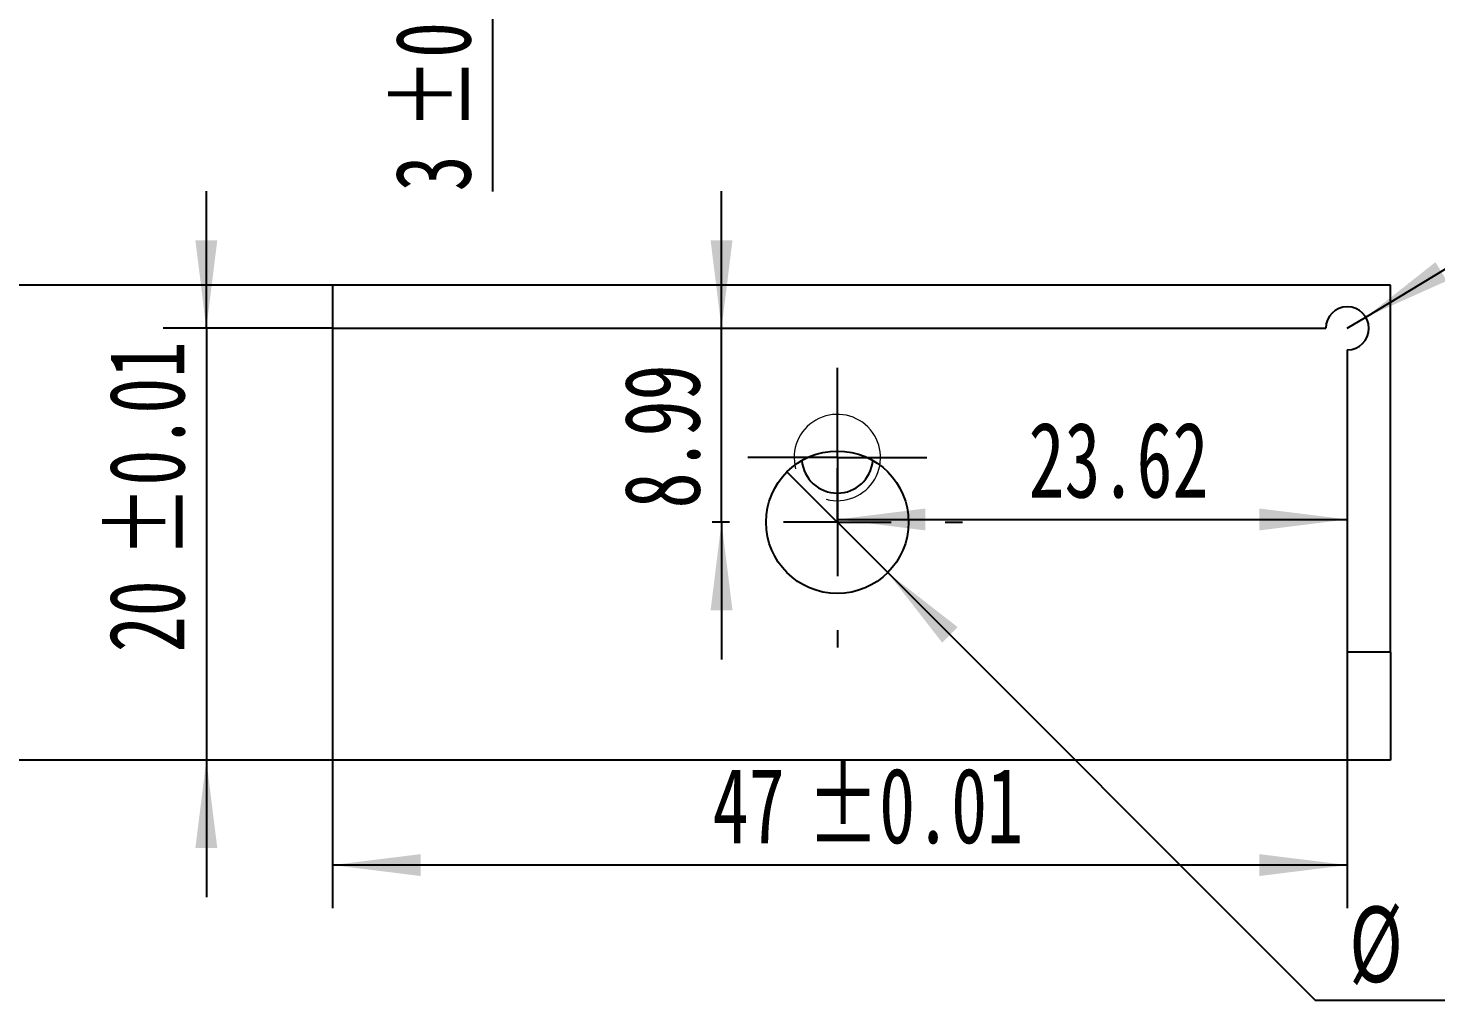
# Model space of a CAD drawing. Header units: millimetres. Extents: x 0 to 210, y 0 to 297.
# Drawn here: x 65.7 to 130.9, y 113 to 158.3 of the extents above; entities that cross this region are included whole.
import ezdxf

# ---------------------------------------------------------------- set-up
doc = ezdxf.new("R2010")
doc.units = ezdxf.units.MM
doc.layers.add('根据设置的颜色创建', color=7, linetype='Continuous', lineweight=25)
doc.styles.add('SLDTEXTSTYLE5', font='TXT', dxfattribs={"width": 0.7})
doc.dimstyles.new('SLDDIMSTYLE0', dxfattribs={"dimtxt": 3.5, "dimasz": 4.08, "dimexe": 0, "dimexo": 0.0625, "dimgap": 0.875, "dimtad": 2, "dimrnd": 1e-09, "dimzin": 12, "dimdsep": 46, "dimtxsty": 'SLDTEXTSTYLE5', "dimsah": 1, "dimcen": 0.09, "dimadec": 0, "dimazin": 3, "dimtfac": 1, "dimtofl": 0, "dimtmove": 0, "dimatfit": 3, "dimfxl": 0, "dimfrac": 2, "dimtolj": 1, "dimtzin": 12, "dimarcsym": 0})
doc.dimstyles.new('SLDDIMSTYLE1', dxfattribs={"dimtxt": 3.5, "dimasz": 4.08, "dimexe": 0, "dimexo": 0.0625, "dimgap": 0.875, "dimtad": 2, "dimrnd": 1e-09, "dimzin": 12, "dimdsep": 46, "dimtxsty": 'SLDTEXTSTYLE5', "dimsah": 1, "dimcen": 0.09, "dimadec": 0, "dimazin": 3, "dimtfac": 1, "dimtmove": 0, "dimatfit": 0, "dimfxl": 0, "dimfrac": 2, "dimtolj": 1, "dimtzin": 12, "dimarcsym": 0})
doc.dimstyles.new('SLDDIMSTYLE2', dxfattribs={"dimtxt": 3.5, "dimasz": 4.08, "dimexe": 0, "dimexo": 0.0625, "dimgap": 0.875, "dimtad": 2, "dimrnd": 1e-09, "dimzin": 12, "dimdsep": 46, "dimtxsty": 'SLDTEXTSTYLE5', "dimsah": 1, "dimcen": 0.09, "dimadec": 0, "dimazin": 3, "dimtol": 1, "dimtp": 0.01, "dimtm": 0.01, "dimtfac": 1, "dimtmove": 0, "dimatfit": 0, "dimfxl": 0, "dimfrac": 2, "dimtolj": 1, "dimarcsym": 0})
doc.dimstyles.new('SLDDIMSTYLE6', dxfattribs={"dimtxt": 3.5, "dimasz": 4.08, "dimexe": 0, "dimexo": 0.0625, "dimgap": 0.875, "dimtad": 2, "dimrnd": 1e-09, "dimzin": 12, "dimdsep": 46, "dimtxsty": 'SLDTEXTSTYLE5', "dimsah": 1, "dimcen": 0.09, "dimadec": 0, "dimazin": 3, "dimtol": 1, "dimtp": 0.01, "dimtm": 0.01, "dimtfac": 1, "dimtofl": 0, "dimtmove": 0, "dimatfit": 3, "dimfxl": 0, "dimfrac": 2, "dimtolj": 1, "dimarcsym": 0})
doc.dimstyles.new('SLDDIMSTYLE8', dxfattribs={"dimtxt": 3.5, "dimasz": 4.08, "dimexe": 0, "dimexo": 0.0625, "dimgap": 0.875, "dimtad": 0, "dimtih": 1, "dimtoh": 1, "dimrnd": 1e-09, "dimzin": 12, "dimdsep": 46, "dimtxsty": 'SLDTEXTSTYLE5', "dimsah": 1, "dimcen": 0, "dimadec": 0, "dimazin": 3, "dimtfac": 1, "dimtofl": 0, "dimtmove": 0, "dimatfit": 3, "dimfxl": 0, "dimfrac": 2, "dimtolj": 1, "dimtzin": 12, "dimarcsym": 0})
doc.dimstyles.new('SLDDIMSTYLE9', dxfattribs={"dimtxt": 3.5, "dimasz": 4.08, "dimexe": 0, "dimexo": 0.0625, "dimgap": 0.875, "dimtad": 0, "dimtih": 1, "dimtoh": 1, "dimrnd": 1e-09, "dimzin": 4, "dimdsep": 46, "dimtxsty": 'SLDTEXTSTYLE5', "dimblk1": 'NONE', "dimsah": 1, "dimcen": 0, "dimadec": 0, "dimazin": 1, "dimtfac": 1, "dimtmove": 0, "dimatfit": 3, "dimldrblk": 'NONE', "dimfxl": 0, "dimfrac": 2, "dimtolj": 1, "dimtzin": 12, "dimarcsym": 0})

# ---------------------------------------------------------------- blocks, each defined once
blk = doc.blocks.new('_D_5')
at = {"layer": '根据设置的颜色创建'}
for p, q in [((87.191, 166.327), (87.191, 172.677)), ((91.733, 166.327), (85.191, 166.327)), ((87.191, 166.327), (87.191, 163.327)), ((87.191, 163.327), (87.191, 150.767))]:
    blk.add_line(p, q, dxfattribs=at)
for points in [[(87.191, 166.327), (87.699, 170.407), (86.683, 170.407)], [(87.191, 163.327), (86.683, 159.247), (87.699, 159.247)]]:
    blk.add_solid(points, dxfattribs=at)
at = {"layer": '根据设置的颜色创建', "char_height": 3.5, "attachment_point": 1, "rotation": 90, "style": 'SLDTEXTSTYLE5'}
for s, insert in [('±0.01', (82.679, 153.616)), ('3', (82.679, 150.767))]:
    blk.add_mtext(s, dxfattribs=dict(at, insert=insert))
blk = doc.blocks.new('SW_SYMBOL_HOLE_DEPTH')
at = {"layer": '根据设置的颜色创建', "color": 0}
for p, q in [((0, 875), (800, 875)), ((400, 875), (400, 75)), ((100, 555), (400, 75)), ((700, 555), (400, 75))]:
    blk.add_line(p, q, dxfattribs=at)
blk = doc.blocks.new('_D_17')
at = {"layer": '根据设置的颜色创建'}
for p, q in [((100.83, 137.772), (105.496, 133.104)), ((105.496, 133.104), (125.289, 113.301)), ((125.289, 113.301), (145.617, 113.301))]:
    blk.add_line(p, q, dxfattribs=at)
blk.add_solid([(105.496, 133.104), (108.021, 129.859), (108.739, 130.577)], dxfattribs=at)
at = {"layer": '根据设置的颜色创建', "xscale": 0.004511737089201878, "yscale": 0.004511737089201878, "zscale": 0.004511737089201878}
blk.add_blockref('SW_SYMBOL_HOLE_DEPTH', (140.183, 113.638), dxfattribs=at)
at = {"layer": '根据设置的颜色创建', "char_height": 3.5, "attachment_point": 1, "style": 'SLDTEXTSTYLE5'}
for s, insert in [('%%c', (126.876, 117.643)), ('6.60', (132.303, 117.629)), ('3', (144.081, 117.629))]:
    blk.add_mtext(s, dxfattribs=dict(at, insert=insert))
blk = doc.blocks.new('_None')
blk = doc.blocks.new('_D_18')
at = {"layer": '根据设置的颜色创建'}
for p, q in [((127.64, 144.941), (140.992, 153.026)), ((140.992, 153.026), (151.076, 153.026)), ((126.785, 144.423), (127.64, 144.941))]:
    blk.add_line(p, q, dxfattribs=at)
blk.add_solid([(127.64, 144.941), (131.394, 146.62), (130.867, 147.489)], dxfattribs=at)
at = {"layer": '根据设置的颜色创建', "xscale": 0.004511737089201878, "yscale": 0.004511737089201878, "zscale": 0.004511737089201878}
blk.add_blockref('SW_SYMBOL_HOLE_DEPTH', (145.647, 152.507), dxfattribs=at)
at = {"layer": '根据设置的颜色创建', "char_height": 3.5, "attachment_point": 1, "style": 'SLDTEXTSTYLE5'}
for s, insert in [('R1', (142.58, 156.499)), ('8', (149.545, 156.499))]:
    blk.add_mtext(s, dxfattribs=dict(at, insert=insert))
blk = doc.blocks.new('_D_19')
at = {"layer": '根据设置的颜色创建'}
for p, q in [((73.935, 144.423), (73.935, 150.773)), ((79.785, 144.423), (71.935, 144.423)), ((73.935, 144.423), (73.935, 124.423)), ((79.785, 124.423), (71.935, 124.423)), ((73.935, 124.423), (73.935, 118.073))]:
    blk.add_line(p, q, dxfattribs=at)
for points in [[(73.935, 144.423), (74.443, 148.503), (73.427, 148.503)], [(73.935, 124.423), (73.427, 120.343), (74.443, 120.343)]]:
    blk.add_solid(points, dxfattribs=at)
at = {"layer": '根据设置的颜色创建', "char_height": 3.5, "attachment_point": 1, "rotation": 90, "style": 'SLDTEXTSTYLE5'}
for s, insert in [('±0.01', (69.423, 133.803)), ('20', (69.423, 129.418))]:
    blk.add_mtext(s, dxfattribs=dict(at, insert=insert))
blk = doc.blocks.new('_D_20')
at = {"layer": '根据设置的颜色创建'}
for p, q in [((97.799, 144.423), (97.799, 150.773)), ((97.799, 135.438), (97.799, 144.423)), ((97.799, 135.438), (97.799, 129.088))]:
    blk.add_line(p, q, dxfattribs=at)
for points in [[(97.799, 144.423), (98.307, 148.503), (97.291, 148.503)], [(97.799, 135.438), (97.291, 131.358), (98.307, 131.358)]]:
    blk.add_solid(points, dxfattribs=at)
at = {"layer": '根据设置的颜色创建', "insert": (93.287, 136.083), "char_height": 3.5, "attachment_point": 1, "rotation": 90, "style": 'SLDTEXTSTYLE5'}
blk.add_mtext('8.99', dxfattribs=at)
blk = doc.blocks.new('_D_21')
at = {"layer": '根据设置的颜色创建'}
for p, q in [((126.785, 129.423), (126.785, 117.557)), ((79.785, 124.423), (79.785, 117.557)), ((126.785, 119.557), (79.785, 119.557))]:
    blk.add_line(p, q, dxfattribs=at)
for points in [[(79.785, 119.557), (83.865, 119.049), (83.865, 120.065)], [(126.785, 119.557), (122.705, 120.065), (122.705, 119.049)]]:
    blk.add_solid(points, dxfattribs=at)
at = {"layer": '根据设置的颜色创建', "char_height": 3.5, "attachment_point": 1, "style": 'SLDTEXTSTYLE5'}
for s, insert in [('47', (97.386, 124.069)), ('±0.01', (101.766, 124.069))]:
    blk.add_mtext(s, dxfattribs=dict(at, insert=insert))
blk = doc.blocks.new('_D_22')
at = {"layer": '根据设置的颜色创建'}
blk.add_line((103.163, 135.569), (126.785, 135.569), dxfattribs=at)
for points in [[(103.163, 135.569), (107.243, 135.061), (107.243, 136.077)], [(126.785, 135.569), (122.705, 136.077), (122.705, 135.061)]]:
    blk.add_solid(points, dxfattribs=at)
at = {"layer": '根据设置的颜色创建', "insert": (112.018, 140.081), "char_height": 3.5, "attachment_point": 1, "style": 'SLDTEXTSTYLE5'}
blk.add_mtext('23.62', dxfattribs=at)
blk = doc.blocks.new('_D_23')
at = {"layer": '根据设置的颜色创建'}
for p, q in [((79.785, 146.423), (61.439, 146.423)), ((63.439, 146.423), (63.439, 124.423)), ((79.785, 124.423), (61.439, 124.423))]:
    blk.add_line(p, q, dxfattribs=at)
for points in [[(63.439, 146.423), (62.931, 142.343), (63.947, 142.343)], [(63.439, 124.423), (63.947, 128.503), (62.931, 128.503)]]:
    blk.add_solid(points, dxfattribs=at)
at = {"layer": '根据设置的颜色创建', "insert": (58.927, 131.818), "char_height": 3.5, "attachment_point": 1, "rotation": 90, "style": 'SLDTEXTSTYLE5'}
blk.add_mtext('22', dxfattribs=at)
blk = doc.blocks.new('SW_CENTERMARKSYMBOL_2')
at = {"layer": '根据设置的颜色创建', "color": 0}
for p, q in [((0, 5), (0, 5.8)), ((0, 0), (0, 2.5)), ((-5, 0), (-5.8, 0)), ((0, 0), (-2.5, 0)), ((0, 0), (0, -2.5)), ((0, 0), (2.5, 0)), ((5, 0), (5.8, 0)), ((0, -5), (0, -5.8))]:
    blk.add_line(p, q, dxfattribs=at)
blk = doc.blocks.new('SW_CENTERMARKSYMBOL_3')
at = {"layer": '根据设置的颜色创建', "color": 0}
for p, q in [((0, 2.5), (0, 4.15)), ((0, 0), (0, 2.5)), ((-2.5, 0), (-4.15, 0)), ((0, 0), (-2.5, 0)), ((0, 0), (0, -2.5)), ((0, 0), (2.5, 0)), ((2.5, 0), (4.15, 0)), ((0, -2.5), (0, -4.15))]:
    blk.add_line(p, q, dxfattribs=at)

msp = doc.modelspace()

# ---------------------------------------------------------------- linework, layer by layer
at = {"color": 7, "linetype": 'Continuous', "lineweight": 25}
for p, q in [((128.7850386, 146.423448), (79.7850386, 146.423448)), ((79.7850386, 146.423448), (79.7850386, 144.423448)), ((128.7850386, 129.423448), (128.7850386, 146.423448)), ((79.7850386, 144.423448), (125.7850386, 144.423448)), ((79.7850386, 144.423448), (79.7850386, 124.423448)), ((126.7850386, 143.423448), (126.7850386, 129.423448)), ((128.7850386, 129.423448), (126.7850386, 129.423448)), ((128.7850386, 129.423448), (128.7850386, 124.423448)), ((128.7850386, 124.423448), (79.7850386, 124.423448))]:
    msp.add_line(p, q, dxfattribs=at)
msp.add_circle((103.1630386, 135.4379372), 3.3, dxfattribs=at)
for centre, radius, start, end in [((126.7850386, 144.423448), 1, 270, 180), ((103.1630386, 138.4379372), 1.65, 184.823750634, 355.176249366)]:
    msp.add_arc(centre, radius, start, end, dxfattribs=at)
at = {"color": 7, "linetype": 'Continuous', "lineweight": 18}
msp.add_arc((103.1630386, 138.4379372), 2, 255, 195, dxfattribs=at)

# ---------------------------------------------------------------- block references
at = {"layer": '根据设置的颜色创建'}
for name, p in [('SW_CENTERMARKSYMBOL_3', (103.1630386, 138.4379372)), ('SW_CENTERMARKSYMBOL_2', (103.1630386, 135.4379372))]:
    msp.add_blockref(name, p, dxfattribs=at)

# ---------------------------------------------------------------- dimensions: what is measured, and where the dimension line sits
for base, p1, p2, dimstyle, picture, middle in [((87.1907336, 163.3270031), (91.7329628, 166.3270031), (79.7850386, 163.3270031), 'SLDDIMSTYLE2', '_D_5', (87.1907336, 156.9021196)), ((73.9348075, 124.423448), (79.7850386, 144.423448), (79.7850386, 124.423448), 'SLDDIMSTYLE2', '_D_19', (73.9348075, 136.3205869)), ((97.7990942, 144.423448), (97.3630386, 135.4379372), (79.7850386, 144.423448), 'SLDDIMSTYLE1', '_D_20', (97.7990942, 139.1452262)), ((63.4386166, 124.423448), (79.7850386, 146.423448), (79.7850386, 124.423448), 'SLDDIMSTYLE0', '_D_23', (63.4386166, 133.3545024))]:
    dim = msp.add_linear_dim(base=base, p1=p1, p2=p2, angle=90, dimstyle=dimstyle, dxfattribs=at)
    dim.commit()
    dim.dimension.update_dxf_attribs({"geometry": picture, "text_midpoint": middle, "dimtype": 160})
dim = msp.add_radius_dim(center=(126.7850386, 144.423448), mpoint=(127.6404326, 144.9414259), text='<>{\\fGDT;x}8', dimstyle='SLDDIMSTYLE8', dxfattribs=at)
dim.commit()
dim.dimension.update_dxf_attribs({"geometry": '_D_18', "text_midpoint": (146.8280517, 154.6720582), "dimtype": 164})
for base, p1, p2, dimstyle, picture, middle in [((126.7850386, 135.5688819), (103.1630386, 141.2379372), (126.7850386, 129.423448), 'SLDDIMSTYLE0', '_D_22', (115.8534046, 135.5688819)), ((79.7850386, 119.5569097), (126.7850386, 129.423448), (79.7850386, 124.423448), 'SLDDIMSTYLE6', '_D_21', (104.2860011, 119.5569097))]:
    dim = msp.add_linear_dim(base=base, p1=p1, p2=p2, dimstyle=dimstyle, dxfattribs=at)
    dim.commit()
    dim.dimension.update_dxf_attribs({"geometry": picture, "text_midpoint": middle, "dimtype": 160})
dim = msp.add_diameter_dim_2p(p1=(100.8301815, 137.7719847), p2=(105.4958957, 133.1038897), text='<> {\\fGDT;x}3\\P', dimstyle='SLDDIMSTYLE9', dxfattribs=at)
dim.commit()
dim.dimension.update_dxf_attribs({"geometry": '_D_17', "text_midpoint": (136.2467658, 115.3744111), "dimtype": 163})

doc.saveas('drawing.dxf')
